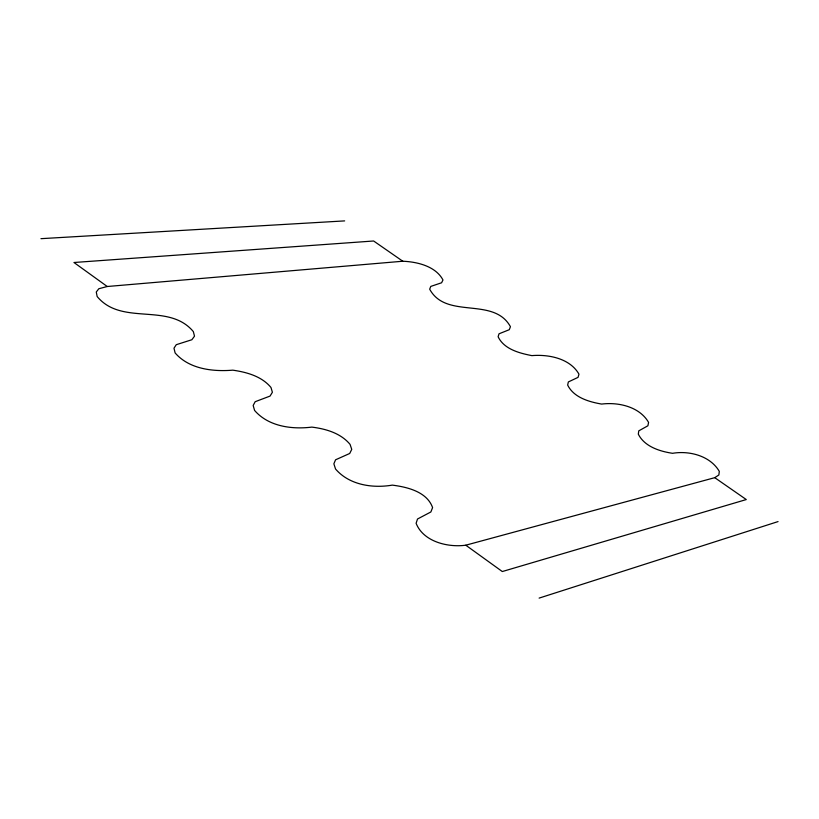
<?xml version="1.0" encoding="UTF-8"?>
<svg xmlns="http://www.w3.org/2000/svg" width="819" height="819" viewBox="0 0 819 819"><rect width="100%" height="100%" fill="white"/><g stroke="black" fill="none" stroke-linecap="round" stroke-linejoin="round"><path stroke-width="1.23" d="M714.752 477.672L718.857 474.979L719.317 471.406C710.298 455.876 689.434 450.44 672.553 453.306C659.674 451.361 644.522 446.59 638.308 434.152L638.769 430.866L647.89 425.778L648.587 422.409C639.608 406.746 618.509 401.965 601.648 404.074C588.984 401.883 573.689 397.491 567.659 385.063L568.345 381.951L578.04 377.364L578.972 374.181C570.044 358.405 548.679 354.217 531.859 355.62C519.41 353.204 503.961 349.17 498.116 336.742L499.017 333.804L509.285 329.699L510.442 326.699C493.601 296.15 446.283 319.85 429.678 289.179L430.784 286.415L441.595 282.77L442.977 279.965C435.657 266.206 417.352 261.834 402.794 261.23L107.248 286.507L98.823 288.738L96.273 292.004L97.154 296.519C121.806 326.371 168.54 301.976 193.335 331.593L194.502 336.169L191.861 339.742L176.269 344.697L173.986 348.208L175.123 352.938C189.117 369.082 212.705 371.806 232.801 370.168C246.703 372.164 261.63 376.238 270.966 387.459L272.399 392.25L270.055 396.079L255.17 401.709L253.173 405.466L254.576 410.421C268.417 426.504 291.84 429.576 311.814 427.108C325.808 428.828 340.694 433.128 350.051 444.359L351.75 449.375L349.703 453.48L335.575 459.797L333.865 463.81L335.544 469.011C349.232 485.002 372.491 488.493 392.311 485.124C407.33 487.039 426.924 491.717 432.596 507.585L430.866 511.967L417.516 519.011L416.103 523.29C423.321 541.676 447.758 547.665 465.786 545.198L714.752 477.672L746.293 499.559L502.303 571.539L465.786 545.198M539.117 598.105L778.05 521.59M40.95 238.677L344.656 220.895M402.794 261.23L373.628 240.991L73.966 262.5L107.248 286.507"/></g></svg>
